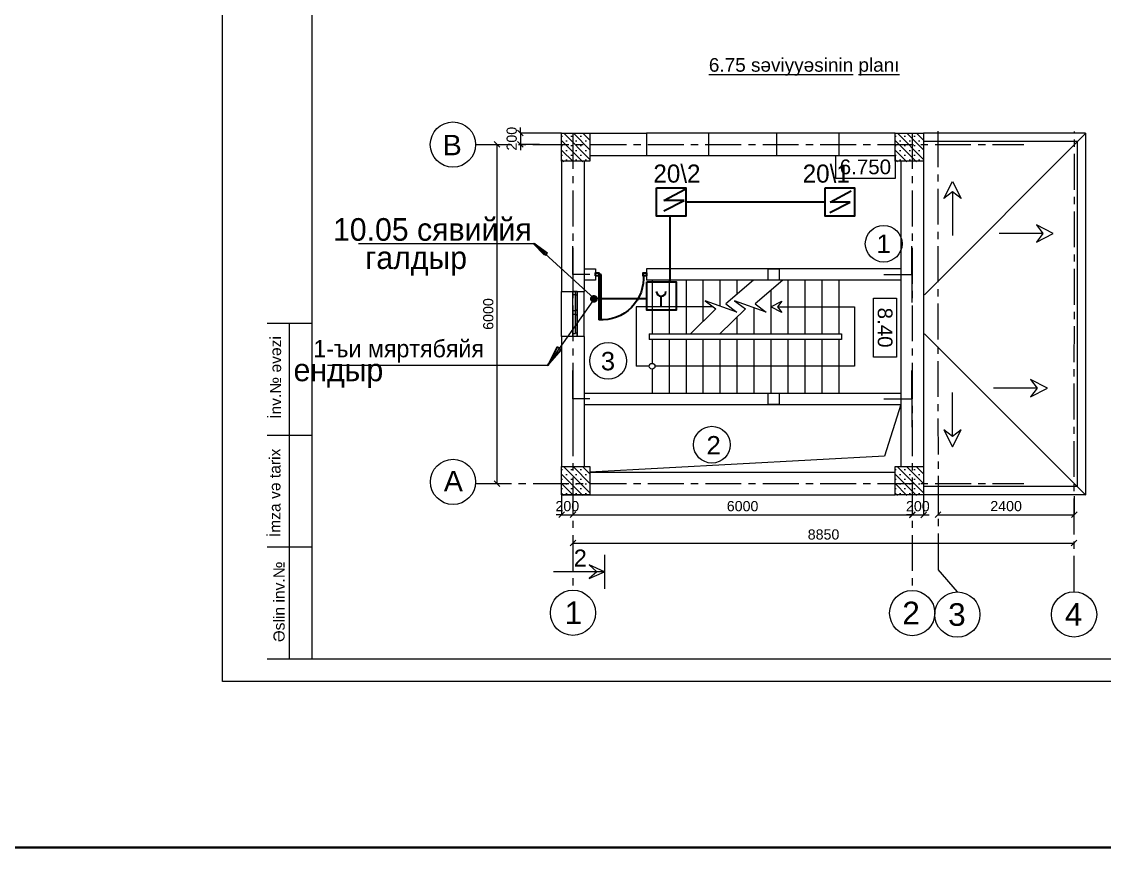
# Model space of a CAD drawing. Header units: millimetres. Extents: x 120281 to 1416367021, y -641565767 to 918373.
# Drawn here: x 1437466 to 1456616, y 556426 to 571033 of the extents above; entities that cross this region are included whole.
import ezdxf

# ---------------------------------------------------------------- set-up
doc = ezdxf.new("R2010")
doc.units = ezdxf.units.MM
doc.linetypes.add('CENTER', pattern=[50.8, 31.75, -6.35, 6.35, -6.35])
for name, color, linetype, lineweight in [('Layer2', 7, 'Continuous', 13), ('LLLLLLLL', 7, 'Continuous', 30), ('Otaqların işarə rəqəminin dairəsi', 124, 'Continuous', 30), ('Xar. ölcülər.-1', 230, 'Continuous', 15), ('Xarici divarlar', 222, 'Continuous', 25), ('Yazı', 7, 'Continuous', 15), ('аракясмя', 130, 'Continuous', 20), ('колонна', 50, 'Continuous', 40), ('окна', 150, 'Continuous', 15), ('оси', 85, 'CENTER', 9), ('перегородка', 130, 'Continuous', 20), ('размер', 90, 'Continuous', 40), ('размер 1', 6, 'Continuous', 15), ('стены', 32, 'Continuous', 40)]:
    doc.layers.add(name, color=color, linetype=linetype, lineweight=lineweight)
doc.layers.add('Калонлар', color=7, linetype='Continuous')
doc.styles.add('Annotative', font='arial.ttf')
doc.styles.add('ARIAL', font='arial.ttf')
doc.styles.add('Arial AzLat', font='AZLTM.TTF', dxfattribs={"height": 300})
doc.styles.add('Arial-065-0', font='arial.ttf', dxfattribs={"width": 0.65})
doc.styles.add('eeee', font='az97l01.TTF')
doc.styles.get("Standard").update_dxf_attribs({"font": 'arial.ttf'})
doc.styles.add('Times New  Roman', font='times.ttf')
doc.dimstyles.new('250', dxfattribs={"dimtxt": 370, "dimasz": 100, "dimexe": 1.25, "dimexo": 0.625, "dimgap": 60, "dimtad": 1, "dimtxsty": 'Times New  Roman', "dimblk": 'OBLIQUE', "dimcen": 2.5, "dimadec": 0, "dimazin": 0, "dimtfac": 1, "dimtix": 1, "dimtmove": 0, "dimatfit": 3, "dimldrblk": 'OBLIQUE', "dimfxl": 1, "dimlwd": 0, "dimlwe": 0, "dimarcsym": 0})

# ---------------------------------------------------------------- blocks, each defined once
blk = doc.blocks.new('Гапы 800')
at = {"layer": 'окна', "color": 0, "lineweight": 30}
for p, q in [((738398, 437154), (738398, 437869)), ((738436, 437871), (738436, 437154)), ((738436, 437154), (738398, 437154))]:
    blk.add_line(p, q, dxfattribs=at)
for points in [[(738348, 437179), (738348, 437129), (738398, 437129), (738398, 437179)], [(739098, 437179), (739098, 437129), (739148, 437129), (739148, 437179)]]:
    blk.add_lwpolyline(points, close=True, dxfattribs=at)
blk.add_arc((738445, 437215), 656, 354.6709, 94.1137, dxfattribs=at)
blk = doc.blocks.new('_Oblique')
at = {"color": 0, "linetype": 'ByBlock', "lineweight": -2}
blk.add_line((-0.5, -0.5), (0.5, 0.5), dxfattribs=at)
blk = doc.blocks.new('*D827')
at = {"layer": 'Defpoints', "color": 0, "lineweight": 53, "transparency": 16777216}
for p in [(1447017, 562662), (1447217, 562662), (1447217, 562309)]:
    blk.add_point(p, dxfattribs=at)
at = {"layer": 'Xar. ölcülər.-1', "color": 0, "lineweight": 0, "transparency": 16777216}
for p, q in [((1447017, 562661), (1447017, 562308)), ((1447217, 562661), (1447217, 562308)), ((1447017, 562309), (1446917, 562309)), ((1447017, 562309), (1447217, 562309)), ((1447217, 562309), (1447317, 562309))]:
    blk.add_line(p, q, dxfattribs=at)
at = {"layer": 'Xar. ölcülər.-1', "color": 0, "lineweight": 0, "transparency": 16777216, "xscale": 100, "yscale": 100, "zscale": 100}
blk.add_blockref('_Oblique', (1447017, 562309), dxfattribs=at)
at = {"layer": 'Xar. ölcülər.-1', "color": 0, "lineweight": 0, "transparency": 16777216, "xscale": 100, "yscale": 100, "zscale": 100, "rotation": 180}
blk.add_blockref('_Oblique', (1447217, 562309), dxfattribs=at)
at = {"layer": 'Xar. ölcülər.-1', "color": 0, "lineweight": 20, "transparency": 16777216, "insert": (1447117, 562461), "char_height": 180, "attachment_point": 5, "style": 'ARIAL'}
blk.add_mtext('200', dxfattribs=at)
blk = doc.blocks.new('*D828')
at = {"layer": 'Defpoints', "color": 0, "lineweight": 53, "transparency": 16777216}
for p in [(1447017, 569062), (1446286, 568862), (1446625, 568862)]:
    blk.add_point(p, dxfattribs=at)
at = {"layer": 'Xar. ölcülər.-1', "color": 0, "lineweight": 0, "transparency": 16777216}
for p, q in [((1446286, 569062), (1446286, 569162)), ((1447016, 569062), (1446285, 569062)), ((1446286, 569062), (1446286, 568862)), ((1446624, 568862), (1446285, 568862)), ((1446286, 568862), (1446286, 568762))]:
    blk.add_line(p, q, dxfattribs=at)
at = {"layer": 'Xar. ölcülər.-1', "color": 0, "lineweight": 0, "transparency": 16777216, "xscale": 100, "yscale": 100, "zscale": 100}
for p, rotation in [((1446286, 569062), 270), ((1446286, 568862), 90)]:
    blk.add_blockref('_Oblique', p, dxfattribs=dict(at, rotation=rotation))
at = {"layer": 'Xar. ölcülər.-1', "color": 0, "lineweight": 20, "transparency": 16777216, "insert": (1446134, 568962), "char_height": 180, "attachment_point": 5, "rotation": 90, "style": 'ARIAL'}
blk.add_mtext('200', dxfattribs=at)
blk = doc.blocks.new('*D850')
at = {"layer": 'Defpoints', "color": 0, "lineweight": 53, "transparency": 16777216}
for p in [(1445814, 568861), (1445814, 562862), (1445872, 562862)]:
    blk.add_point(p, dxfattribs=at)
at = {"layer": 'Xar. ölcülər.-1', "color": 0, "lineweight": 0, "transparency": 16777216}
for p, q in [((1445814, 568861), (1445873, 568861)), ((1445872, 568861), (1445872, 562862)), ((1445814, 562862), (1445873, 562862))]:
    blk.add_line(p, q, dxfattribs=at)
at = {"layer": 'Xar. ölcülər.-1', "color": 0, "lineweight": 0, "transparency": 16777216, "xscale": 100, "yscale": 100, "zscale": 100}
for p, rotation in [((1445872, 568861), 90), ((1445872, 562862), 270)]:
    blk.add_blockref('_Oblique', p, dxfattribs=dict(at, rotation=rotation))
at = {"layer": 'Xar. ölcülər.-1', "color": 0, "lineweight": 20, "transparency": 16777216, "insert": (1445720, 565861), "char_height": 180, "attachment_point": 5, "rotation": 90, "style": 'ARIAL'}
blk.add_mtext('{\\fArial|b0|i0|c238|p34;6000}', dxfattribs=at)
blk = doc.blocks.new('*D851')
at = {"layer": 'Defpoints', "color": 0, "lineweight": 53, "transparency": 16777216}
for p in [(1447217, 561834), (1456081, 561826), (1456081, 561808)]:
    blk.add_point(p, dxfattribs=at)
at = {"layer": 'Xar. ölcülər.-1', "color": 0, "lineweight": 0, "transparency": 16777216}
for p, q in [((1447217, 561833), (1447217, 561807)), ((1447217, 561808), (1456081, 561808)), ((1456081, 561825), (1456081, 561807))]:
    blk.add_line(p, q, dxfattribs=at)
at = {"layer": 'Xar. ölcülər.-1', "color": 0, "lineweight": 0, "transparency": 16777216, "xscale": 100, "yscale": 100, "zscale": 100, "rotation": 180}
blk.add_blockref('_Oblique', (1447217, 561808), dxfattribs=at)
at = {"layer": 'Xar. ölcülər.-1', "color": 0, "lineweight": 0, "transparency": 16777216, "xscale": 100, "yscale": 100, "zscale": 100}
blk.add_blockref('_Oblique', (1456081, 561808), dxfattribs=at)
at = {"layer": 'Xar. ölcülər.-1', "color": 0, "lineweight": 20, "transparency": 16777216, "insert": (1451649, 561960), "char_height": 180, "attachment_point": 5, "style": 'ARIAL'}
blk.add_mtext('{\\fArial|b0|i0|c238|p34;8850}', dxfattribs=at)
blk = doc.blocks.new('*D858')
at = {"layer": 'Defpoints', "color": 0, "lineweight": 53, "transparency": 16777216}
for p in [(1453674, 562643), (1456082, 562640), (1456082, 562310)]:
    blk.add_point(p, dxfattribs=at)
at = {"layer": 'Xar. ölcülər.-1', "color": 0, "lineweight": 0, "transparency": 16777216}
for p, q in [((1453674, 562642), (1453674, 562309)), ((1456082, 562639), (1456082, 562309)), ((1453674, 562310), (1456082, 562310))]:
    blk.add_line(p, q, dxfattribs=at)
at = {"layer": 'Xar. ölcülər.-1', "color": 0, "lineweight": 0, "transparency": 16777216, "xscale": 100, "yscale": 100, "zscale": 100, "rotation": 180}
blk.add_blockref('_Oblique', (1453674, 562310), dxfattribs=at)
at = {"layer": 'Xar. ölcülər.-1', "color": 0, "lineweight": 0, "transparency": 16777216, "xscale": 100, "yscale": 100, "zscale": 100}
blk.add_blockref('_Oblique', (1456082, 562310), dxfattribs=at)
at = {"layer": 'Xar. ölcülər.-1', "color": 0, "lineweight": 20, "transparency": 16777216, "insert": (1454878, 562462), "char_height": 180, "attachment_point": 5, "style": 'ARIAL'}
blk.add_mtext('{\\fArial|b0|i0|c238|p34;2400}', dxfattribs=at)
blk = doc.blocks.new('*D859')
at = {"layer": 'Defpoints', "color": 0, "lineweight": 53, "transparency": 16777216}
for p in [(1447217, 562662), (1453217, 562662), (1453217, 562309)]:
    blk.add_point(p, dxfattribs=at)
at = {"layer": 'Xar. ölcülər.-1', "color": 0, "lineweight": 0, "transparency": 16777216}
for p, q in [((1447217, 562661), (1447217, 562308)), ((1453217, 562661), (1453217, 562308)), ((1447217, 562309), (1453217, 562309))]:
    blk.add_line(p, q, dxfattribs=at)
at = {"layer": 'Xar. ölcülər.-1', "color": 0, "lineweight": 0, "transparency": 16777216, "xscale": 100, "yscale": 100, "zscale": 100, "rotation": 180}
blk.add_blockref('_Oblique', (1447217, 562309), dxfattribs=at)
at = {"layer": 'Xar. ölcülər.-1', "color": 0, "lineweight": 0, "transparency": 16777216, "xscale": 100, "yscale": 100, "zscale": 100}
blk.add_blockref('_Oblique', (1453217, 562309), dxfattribs=at)
at = {"layer": 'Xar. ölcülər.-1', "color": 0, "lineweight": 20, "transparency": 16777216, "insert": (1450217, 562461), "char_height": 180, "attachment_point": 5, "style": 'ARIAL'}
blk.add_mtext('6000', dxfattribs=at)
blk = doc.blocks.new('*D854')
at = {"layer": 'Defpoints', "color": 0, "lineweight": 53, "transparency": 16777216}
for p in [(1453217, 562661), (1453417, 562661), (1453417, 562308)]:
    blk.add_point(p, dxfattribs=at)
at = {"layer": 'Xar. ölcülər.-1', "color": 0, "lineweight": 0, "transparency": 16777216}
for p, q in [((1453217, 562660), (1453217, 562307)), ((1453417, 562660), (1453417, 562307)), ((1453217, 562308), (1453117, 562308)), ((1453217, 562308), (1453417, 562308)), ((1453417, 562308), (1453517, 562308))]:
    blk.add_line(p, q, dxfattribs=at)
at = {"layer": 'Xar. ölcülər.-1', "color": 0, "lineweight": 0, "transparency": 16777216, "xscale": 100, "yscale": 100, "zscale": 100}
blk.add_blockref('_Oblique', (1453217, 562308), dxfattribs=at)
at = {"layer": 'Xar. ölcülər.-1', "color": 0, "lineweight": 0, "transparency": 16777216, "xscale": 100, "yscale": 100, "zscale": 100, "rotation": 180}
blk.add_blockref('_Oblique', (1453417, 562308), dxfattribs=at)
at = {"layer": 'Xar. ölcülər.-1', "color": 0, "lineweight": 20, "transparency": 16777216, "insert": (1453317, 562460), "char_height": 180, "attachment_point": 5, "style": 'ARIAL'}
blk.add_mtext('200', dxfattribs=at)

msp = doc.modelspace()

# ---------------------------------------------------------------- hatches: boundary and pattern name
at = {"layer": 'размер', "lineweight": 20}
h = msp.add_hatch(dxfattribs=at)
h.set_pattern_fill('SACNCR', color=0, scale=50, angle=90, style=0)
h.set_pattern_definition([(135, (1071113.11, 606725.37), (-84.1899, -84.1899), []), (135, (1071113.11, 606809.56), (-84.1899, -84.1899), [0, -119.0625])])
h.paths.add_polyline_path([(1447516.59414, 569052.02951), (1447516.59414, 568552.02951), (1447016.59414, 568552.02951), (1447016.59414, 569052.02951)])
h = msp.add_hatch(dxfattribs=at)
h.set_pattern_fill('SACNCR', color=0, scale=50, angle=90, style=0)
h.set_pattern_definition([(135, (1077013.11, 606725.37), (-84.1899, -84.1899), []), (135, (1077013.11, 606809.56), (-84.1899, -84.1899), [0, -119.0625])])
h.paths.add_polyline_path([(1453416.59414, 569052.02951), (1453416.59414, 568552.02951), (1452916.59414, 568552.02951), (1452916.59414, 569052.02951)])
h = msp.add_hatch(dxfattribs=at)
h.set_pattern_fill('SACNCR', color=0, scale=50, angle=90, style=0)
h.set_pattern_definition([(135, (1071113.11, 600825.37), (-84.1899, -84.1899), []), (135, (1071113.11, 600909.56), (-84.1899, -84.1899), [0, -119.0625])])
h.paths.add_polyline_path([(1447516.59414, 563152.02951), (1447516.59414, 562652.02951), (1447016.59414, 562652.02951), (1447016.59414, 563152.02951)])
h = msp.add_hatch(dxfattribs=at)
h.set_pattern_fill('SACNCR', color=0, scale=50, angle=90, style=0)
h.set_pattern_definition([(135, (1077013.11, 600825.37), (-84.1899, -84.1899), []), (135, (1077013.11, 600909.56), (-84.1899, -84.1899), [0, -119.0625])])
h.paths.add_polyline_path([(1453416.59414, 563152.02951), (1453416.59414, 562652.02951), (1452916.59414, 562652.02951), (1452916.59414, 563152.02951)])

# ---------------------------------------------------------------- linework, layer by layer
at = {"color": 0, "lineweight": 30}
msp.add_line((1446935.07454, 565280.83254), (1447002.68639, 565229.71208), dxfattribs=at)
at = {"color": 1, "lineweight": 35}
msp.add_lwpolyline([(1393712.40557, 589163.43754), (1557668.12304, 589163.43754), (1557668.12304, 556426.13315), (1393712.40557, 556426.13315)], close=True, dxfattribs=at)
at = {"lineweight": 20}
for points in [[(1451867.80623, 568665.76628), (1452913.32263, 568665.76628), (1452913.32263, 568258.1171), (1451867.80623, 568258.1171)], [(1452939.83818, 566141.92246), (1452939.83818, 565096.40606), (1452532.18899, 565096.40606), (1452532.18899, 566141.92246)]]:
    msp.add_lwpolyline(points, close=True, dxfattribs=at)
for points in [[(1450408.18518, 566462.02951), (1449920.73501, 566041.79789), (1450112.67344, 565893.05081), (1449554.94677, 566094.04905), (1449746.64496, 565949.91703), (1449294.50709, 565512.02951)], [(1450927.64567, 566462.02951), (1450440.1955, 566041.79789), (1450632.13393, 565893.05081), (1450074.40726, 566094.04905), (1450266.10544, 565949.91703), (1449813.96758, 565512.02951)]]:
    msp.add_lwpolyline(points, dxfattribs=at)
at = {"color": 0, "lineweight": 20}
for centre in [(1445093.80412, 568858.11821), (1445095.13347, 562890.70211), (1447216.59414, 560575.07489), (1453216.59414, 560570.0114), (1454015.579, 560544.48248), (1454015.579, 560544.48248), (1456080.43121, 560546.07941)]:
    msp.add_circle(centre, 400, dxfattribs=at)
at = {"lineweight": 20}
msp.add_circle((1448616.59414, 564937.02951), 50.65708, dxfattribs=at)
at = {"layer": 'Layer2', "color": 0, "lineweight": 20}
for p, q in [((1456284.47345, 569062.02951), (1453416.59414, 569062.02951)), ((1456290.0957, 562659.48332), (1456290.0957, 569059.48332)), ((1456134.47345, 568912.02951), (1453416.59414, 568912.02951)), ((1456140.0957, 562809.48332), (1456140.0957, 568909.48332)), ((1447016.59414, 565462.02951), (1447016.59414, 566262.02951)), ((1447416.59414, 565462.02951), (1447416.59414, 566262.02951)), ((1456134.47345, 562809.14256), (1453416.59414, 562809.14256)), ((1456284.47345, 562662.02951), (1453416.59414, 562662.02951))]:
    msp.add_line(p, q, dxfattribs=at)
at = {"layer": 'Layer2', "color": 7, "lineweight": 30}
for p, q in [((1448826.75939, 567868.59729), (1449198.74447, 568069.92441)), ((1451764.2851, 567838.1565), (1452136.27019, 568039.48362)), ((1448821.62455, 567687.90048), (1449183.25067, 567868.59729)), ((1449183.25067, 567868.59729), (1448826.75939, 567868.59729)), ((1451759.15027, 567657.45969), (1452120.77639, 567838.1565)), ((1452120.77639, 567838.1565), (1451764.2851, 567838.1565)), ((1448774.4955, 565979.68353), (1448774.4955, 566175.34396))]:
    msp.add_line(p, q, dxfattribs=at)
at = {"layer": 'Layer2', "lineweight": 30}
for p, q in [((1449215.19219, 567844.00544), (1451675.74158, 567844.00544)), ((1448929.31266, 567593.64257), (1448929.31266, 566429.93848)), ((1446717.71651, 566902.75175), (1446520.57498, 567106.03812)), ((1446522.78637, 567106.56751), (1446758.83203, 566936.57988)), ((1446758.83203, 566936.57988), (1446717.71651, 566902.75175)), ((1448521.85552, 566130.70158), (1447619.1289, 566130.70158)), ((1446761.94436, 564948.74981), (1447001.71662, 565229.52145)), ((1446936.6034, 565279.81365), (1446770.87183, 564951.50265))]:
    msp.add_line(p, q, dxfattribs=at)
at = {"layer": 'Layer2', "lineweight": 20}
for p, q in [((1443425.32479, 567106.03812), (1446549.81982, 567106.03812)), ((1447594.73834, 566137.83387), (1446522.78637, 567106.56751)), ((1447570.24922, 566096.84132), (1446761.94436, 564948.74981)), ((1446770.87183, 564951.50265), (1442877.59272, 564951.50265))]:
    msp.add_line(p, q, dxfattribs=at)
at = {"layer": 'Layer2', "color": 0, "lineweight": 20}
for points in [[(1453433.42404, 566202.81165), (1456290.0957, 569059.48332)], [(1453433.42404, 565511.06259), (1456290.0957, 562654.39092)], [(1453016.59414, 564262.02951), (1452726.43812, 563345.85372), (1447516.59414, 563062.02951)]]:
    msp.add_lwpolyline(points, dxfattribs=at)
at = {"layer": 'Layer2', "color": 0, "lineweight": 120}
for centre, radius in [((1447587.75053, 566128.71897), 26.23057), ((1447594.61182, 566128.13637), 0.85537)]:
    msp.add_circle(centre, radius, dxfattribs=at)
at = {"layer": 'Layer2', "color": 7, "lineweight": 30}
msp.add_arc((1448776.07717, 566261.64698), 85.79454, 181.337806806, 357.509377233, dxfattribs=at)
at = {"layer": 'LLLLLLLL', "color": 0, "linetype": 'Continuous', "lineweight": 30, "ltscale": 50}
for points in [[(1448695.19219, 568094.00544), (1449215.19219, 568094.00544), (1449215.19219, 567594.00544), (1448695.19219, 567594.00544)], [(1451675.74158, 568094.00544), (1452195.74158, 568094.00544), (1452195.74158, 567594.00544), (1451675.74158, 567594.00544)], [(1448524.47273, 566428.79584), (1449044.47273, 566428.79584), (1449044.47273, 565928.79584), (1448524.47273, 565928.79584)]]:
    msp.add_lwpolyline(points, close=True, dxfattribs=at)
at = {"layer": 'Otaqların işarə rəqəminin dairəsi', "color": 0, "lineweight": 20}
for centre in [(1452712.57986, 567104.30718), (1447838.9869, 565032.15552), (1449674.5343, 563549.06315)]:
    msp.add_circle(centre, 325, dxfattribs=at)
at = {"layer": 'Xarici divarlar', "color": 0, "lineweight": 20}
for p, q in [((1447516.59414, 569062.02951), (1448516.59414, 569062.02951)), ((1449616.59414, 569062.02951), (1448516.59414, 569062.02951)), ((1448516.59414, 569062.02951), (1448516.59414, 568662.02951)), ((1450816.59414, 569062.02951), (1449616.59414, 569062.02951)), ((1449616.59414, 569062.02951), (1449616.59414, 568662.02951)), ((1451916.59414, 569062.02951), (1450816.59414, 569062.02951)), ((1450816.59414, 569062.02951), (1450816.59414, 568662.02951)), ((1452916.59414, 569062.02951), (1451916.59414, 569062.02951)), ((1451916.59414, 569062.02951), (1451916.59414, 568662.02951)), ((1447016.59414, 568562.02951), (1447016.59414, 566262.02951)), ((1447416.59414, 568562.02951), (1447416.59414, 566262.02951)), ((1447516.59414, 568662.02951), (1448516.59414, 568662.02951)), ((1448516.59414, 568662.02951), (1449616.59414, 568662.02951)), ((1449616.59414, 568662.02951), (1450816.59414, 568662.02951)), ((1450816.59414, 568662.02951), (1451916.59414, 568662.02951)), ((1451916.59414, 568662.02951), (1452916.59414, 568662.02951)), ((1453016.59414, 568562.02951), (1453016.59414, 563162.02951)), ((1453416.59414, 568562.02951), (1453416.59414, 563162.02951)), ((1447416.59414, 566662.02951), (1447616.59414, 566662.02951)), ((1447616.59414, 566662.02951), (1447616.59414, 566462.02951)), ((1453016.59414, 566662.02951), (1448516.59414, 566662.02951)), ((1448516.59414, 566662.02951), (1448516.59414, 566462.02951)), ((1447616.59414, 566462.02951), (1447416.59414, 566462.02951)), ((1453016.59414, 566462.02951), (1448516.59414, 566462.02951)), ((1447016.59414, 566262.02951), (1447416.59414, 566262.02951)), ((1447016.59414, 565462.02951), (1447016.59414, 564862.02951)), ((1447416.59414, 565462.02951), (1447016.59414, 565462.02951)), ((1447416.59414, 565462.02951), (1447416.59414, 563162.02951)), ((1447016.59414, 564862.02951), (1447016.59414, 563162.02951)), ((1447416.59414, 564462.02951), (1453016.59414, 564462.02951)), ((1447416.59414, 564262.02951), (1453016.59414, 564262.02951)), ((1447516.59414, 563062.02951), (1452916.59414, 563062.02951)), ((1447016.59414, 562662.02951), (1451216.59414, 562662.02951)), ((1451216.59414, 562662.02951), (1452916.59414, 562662.02951))]:
    msp.add_line(p, q, dxfattribs=at)
for points in [[(1447516.59414, 569062.02951), (1447516.59414, 568562.02951), (1447016.59414, 568562.02951), (1447016.59414, 569062.02951)], [(1447016.59414, 568562.02951), (1447016.59414, 569062.02951), (1447516.59414, 569062.02951), (1447516.59414, 568562.02951)], [(1452916.59414, 568562.02951), (1452916.59414, 569062.02951), (1453416.59414, 569062.02951), (1453416.59414, 568562.02951)], [(1447216.58576, 566262.02951), (1447291.58578, 566262.02951), (1447291.58578, 565462.02951), (1447216.58576, 565462.02951)], [(1447516.59414, 563162.02951), (1447516.59414, 562662.02951), (1447016.59414, 562662.02951), (1447016.59414, 563162.02951)], [(1452916.59414, 562662.02951), (1452916.59414, 563162.02951), (1453416.59414, 563162.02951), (1453416.59414, 562662.02951)]]:
    msp.add_lwpolyline(points, close=True, dxfattribs=at)
at = {"layer": 'аракясмя', "color": 0, "lineweight": 20}
for p, q in [((1448616.59414, 566462.02951), (1448616.59414, 565512.02951)), ((1448916.59414, 566462.02951), (1448916.59414, 565512.02951)), ((1449216.59414, 566462.02951), (1449216.59414, 565512.02951)), ((1449516.59414, 566462.02951), (1449516.59414, 565727.11689)), ((1449816.59414, 566462.02951), (1449816.59414, 565999.75436)), ((1450116.59414, 566462.02951), (1450116.59414, 566210.64838)), ((1451016.59414, 566462.02951), (1451016.59414, 565512.02951)), ((1451316.59414, 566462.02951), (1451316.59414, 565512.02951)), ((1451616.59414, 566462.02951), (1451616.59414, 565512.02951)), ((1451916.59414, 566462.02951), (1451916.59414, 565512.02951)), ((1450716.59414, 566280.08163), (1450716.59414, 565512.02951)), ((1450116.59414, 566078.84538), (1450116.59414, 566062.33001)), ((1450416.59414, 565970.72886), (1450416.59414, 565512.02951)), ((1450416.59414, 565970.72886), (1450416.59414, 565512.02951)), ((1450116.59414, 565805.11798), (1450116.59414, 565512.02951)), ((1448566.59414, 565512.02951), (1451966.59414, 565512.02951)), ((1448566.59414, 565512.02951), (1448566.59414, 565412.02951)), ((1449816.59414, 565514.5733), (1449816.59414, 565512.02951)), ((1451966.59414, 565512.02951), (1451966.59414, 565412.02951)), ((1451966.59414, 565412.02951), (1448566.59414, 565412.02951)), ((1448616.59414, 565412.02951), (1448616.59414, 564987.68659)), ((1448916.59414, 565412.02951), (1448916.59414, 564462.02951)), ((1449216.59414, 565412.02951), (1449216.59414, 564462.02951)), ((1449516.59414, 565412.02951), (1449516.59414, 564462.02951)), ((1449816.59414, 565412.02951), (1449816.59414, 564462.02951)), ((1450116.59414, 565412.02951), (1450116.59414, 564462.02951)), ((1450416.59414, 565412.02951), (1450416.59414, 564462.02951)), ((1450716.59414, 565412.02951), (1450716.59414, 564462.02951)), ((1451016.59414, 565412.02951), (1451016.59414, 564462.02951)), ((1451316.59414, 565412.02951), (1451316.59414, 564462.02951)), ((1451616.59414, 565412.02951), (1451616.59414, 564462.02951)), ((1451916.59414, 565412.02951), (1451916.59414, 564462.02951)), ((1448616.59414, 564886.37243), (1448616.59414, 564462.02951)), ((1447773.00601, 561300.80329), (1446873.00601, 561300.80329))]:
    msp.add_line(p, q, dxfattribs=at)
msp.add_lwpolyline([(1447773.00601, 561300.80329), (1447503.94489, 561422.33821), (1447641.4362, 561300.80329), (1447503.94489, 561179.26837), (1447773.00601, 561300.80329)], dxfattribs=at)
at = {"layer": 'Калонлар', "color": 0, "lineweight": 20}
for p, q in [((1447217.27911, 566561.92011), (1447217.27911, 567061.92011)), ((1453213.14169, 566561.84643), (1453213.14169, 567061.84643)), ((1447217.27911, 566562.02933), (1447216.58577, 566262.02951)), ((1447516.59415, 566562.00212), (1447217.27911, 566561.92011)), ((1452713.82666, 566561.98323), (1453213.14169, 566561.84643)), ((1453213.14169, 566561.95564), (1453213.14169, 566061.95564)), ((1447217.27911, 564361.92011), (1447217.27911, 564861.92011)), ((1453213.14169, 564361.84643), (1453213.14169, 564861.84643)), ((1447217.27911, 564362.02933), (1447217.27911, 563862.02933)), ((1447516.59415, 564362.00212), (1447217.27911, 564361.92011)), ((1452713.82666, 564361.98323), (1453213.14169, 564361.84643)), ((1453213.14169, 564361.95564), (1453213.14169, 563861.95564)), ((1448516.59414, 562662.02951), (1448516.59414, 562662.02951))]:
    msp.add_line(p, q, dxfattribs=at)
for points in [[(1453416.59414, 569062.02951), (1453416.59414, 568562.02951), (1452916.59414, 568562.02951), (1452916.59414, 569062.02951)], [(1453416.59414, 569062.02951), (1453416.59414, 568562.02951), (1452916.59414, 568562.02951), (1452916.59414, 569062.02951)], [(1452916.59414, 568562.02951), (1452916.59414, 569062.02951), (1453416.59414, 569062.02951), (1453416.59414, 568562.02951)], [(1447016.59414, 562662.02951), (1447016.59414, 563162.02951), (1447516.59414, 563162.02951), (1447516.59414, 562662.02951)], [(1453416.59414, 563162.02951), (1453416.59414, 562662.02951), (1452916.59414, 562662.02951), (1452916.59414, 563162.02951)]]:
    msp.add_lwpolyline(points, close=True, dxfattribs=at)
at = {"layer": 'колонна', "color": 0, "lineweight": 20}
msp.add_line((1447773.00601, 561600.80329), (1447773.00601, 561000.80329), dxfattribs=at)
at = {"layer": 'окна', "color": 0, "lineweight": 20}
for p, q in [((1447216.58578, 565462.02951), (1447216.58578, 566262.02951)), ((1447261.58584, 565516.04016), (1447261.5858, 566262.02951)), ((1447291.58577, 565462.02951), (1447291.5858, 566262.02951))]:
    msp.add_line(p, q, dxfattribs=at)
for points in [[(1447291.58575, 566198.01886), (1447291.58577, 566262.02951), (1447216.58577, 566262.02951), (1447216.58577, 566208.01887), (1447261.58575, 566208.01886), (1447261.58577, 566198.01886), (1447291.58575, 566198.01886)], [(1447216.58578, 565916.05348), (1447216.58578, 565856.05417), (1447261.58578, 565856.05451), (1447261.58578, 565846.0545), (1447291.58578, 565846.05449), (1447291.58578, 565926.05348), (1447261.58578, 565926.05348), (1447261.58578, 565916.05348), (1447216.58578, 565916.05348)], [(1447291.58577, 565526.04017), (1447291.58578, 565462.02951), (1447216.58578, 565462.02951), (1447216.58578, 565516.04015), (1447261.58577, 565516.04016), (1447261.58578, 565526.04017), (1447291.58577, 565526.04017)]]:
    msp.add_lwpolyline(points, dxfattribs=at)
at = {"layer": 'оси', "color": 0, "linetype": 'CENTER', "lineweight": 20, "ltscale": 20}
for p, q in [((1447216.59414, 569062.02951), (1447216.59414, 560975.07489)), ((1453216.59414, 569062.02951), (1453216.59414, 560970.0114)), ((1453671.86795, 569092.81061), (1453673.90068, 561340.79601)), ((1456080.43126, 560946.13763), (1456088.86217, 569089.56961)), ((1445493.79661, 568860.56905), (1455191.48185, 568862.02951)), ((1445494.1045, 562862.02951), (1455191.48185, 562862.02951)), ((1454015.579, 560944.48248), (1453673.90068, 561340.79601))]:
    msp.add_line(p, q, dxfattribs=at)
at = {"layer": 'размер', "color": 0, "lineweight": 20}
for p, q in [((1442601.21794, 565691.98806), (1441809.7419, 565691.98806)), ((1442205.47992, 559755.91775), (1442205.47992, 565691.98806)), ((1442601.21794, 563713.29796), (1441809.7419, 563713.29796)), ((1442601.21794, 561734.60785), (1441809.7419, 561734.60785)), ((1442601.21794, 559755.91775), (1441809.7419, 559755.91775))]:
    msp.add_line(p, q, dxfattribs=at)
for points in [[(1453929.759, 568022.66113), (1453777.26957, 567905.69157), (1453929.75884, 568205.69157), (1454082.24896, 567905.69157), (1453929.75924, 568022.66094), (1453929.75924, 567248.20225)], [(1455529.59496, 567285.58125), (1455412.6254, 567133.09183), (1455712.6254, 567285.58109), (1455412.6254, 567438.07121), (1455529.59478, 567285.5815), (1454755.13609, 567285.5815)], [(1450835.7174, 565987.02926), (1450911.84614, 565887.78268), (1450716.59343, 565987.02915), (1450911.84614, 566086.27618), (1450835.71752, 565987.02941)], [(1449697.16071, 565987.12272), (1448334.86845, 565987.98939), (1448334.86845, 564937.02951), (1448334.89159, 564937.02951)], [(1450835.71752, 565987.02941), (1452198.31983, 565987.98939), (1452198.31983, 564937.02951), (1452198.29669, 564937.02951)], [(1448565.93706, 564937.02951), (1448334.89159, 564937.02951)], [(1452198.29669, 564937.02951), (1448667.25122, 564937.02951)], [(1455429.32205, 564548.70497), (1455312.35249, 564396.21555), (1455612.35249, 564548.70481), (1455312.35249, 564701.19493), (1455429.32187, 564548.70522), (1454654.86318, 564548.70522)], [(1453929.759, 563696.3055), (1453777.26957, 563813.27506), (1453929.75884, 563513.27506), (1454082.24896, 563813.27506), (1453929.75924, 563696.30569), (1453929.75924, 564470.76438)]]:
    msp.add_lwpolyline(points, dxfattribs=at)
at = {"layer": 'размер 1', "color": 0, "lineweight": 20}
for p, q in [((1473864.52161, 559755.91775), (1442601.21794, 559755.91775)), ((1474260.25963, 559360.17973), (1441018.26586, 559360.17973))]:
    msp.add_line(p, q, dxfattribs=at)
for points in [[(1441018.26586, 582867.01818), (1474260.25963, 582867.01818), (1474260.25963, 559360.17973), (1441018.26586, 559360.17973)], [(1442601.21794, 582471.28015), (1473864.52161, 582471.28015), (1473864.52161, 559755.91775), (1442601.21794, 559755.91775)]]:
    msp.add_lwpolyline(points, close=True, dxfattribs=at)
at = {"layer": 'стены', "color": 0, "lineweight": 20}
for points in [[(1450866.59414, 566662.02951), (1450866.59414, 566462.02951), (1450666.59414, 566462.02951), (1450666.59414, 566662.02951), (1450866.59414, 566662.02951)], [(1450866.59414, 564462.02951), (1450866.59414, 564262.02951), (1450666.59414, 564262.02951), (1450666.59414, 564462.02951), (1450866.59414, 564462.02951)]]:
    msp.add_lwpolyline(points, dxfattribs=at)

# ---------------------------------------------------------------- block references
at = {"layer": 'размер', "color": 0, "lineweight": 20, "xscale": -1.125, "yscale": 1.125, "zscale": 1.125, "rotation": 180}
msp.add_blockref('Гапы 800', (616974.61014, 1058360.4807), dxfattribs=at)

# ---------------------------------------------------------------- texts
at = {"color": 0, "lineweight": 20, "attachment_point": 3}
for s, heights, insert, char_height in [('{\\fArial|b0|i0|c238|p34;B}', [0], (1445249.45204, 569029.60093, 480), 360), ('{\\fArial|b0|i0|c238|p34;A}', [0], (1445269.38064, 563086.32641, 480), 360), ('\\pxqc;1', [0], (1447837.96986, 560775.53794, 480), 400), ('\\pxqc;2', [400], (1453809.24341, 560772.00345, 480), 400), ('\\pxqc;{\\fArial|b0|i0|c238|p34;3}', [400], (1454619.745, 560744.94552, 480), 400), ('\\pxqc;{\\fArial|b0|i0|c238|p34;4}', [400], (1456684.59721, 560746.54245, 480), 400)]:
    msp.add_mtext_dynamic_manual_height_columns(s, width=1224.3844735, gutter_width=1, heights=heights, dxfattribs=dict(at, insert=insert, char_height=char_height))
at = {"layer": 'Layer2', "color": 0, "lineweight": 20, "attachment_point": 9, "style": 'eeee'}
for s, insert, char_height in [('10.05 сявиййя', (1446486.35262, 567151.35125), 400), ('галдыр', (1445342.73968, 566537.13235), 400), ('1-ъи мяртябяйя', (1445643.303, 565002.28014), 307.1548132), ('ендыр', (1443861.69702, 564551.21622), 400)]:
    msp.add_mtext_dynamic_manual_height_columns(s, width=3950.6230912, gutter_width=1500, heights=[0], dxfattribs=dict(at, insert=insert, char_height=char_height))
at = {"layer": 'Xar. ölcülər.-1', "color": 0, "lineweight": 20, "insert": (1449620.26449, 570386.91994), "char_height": 240, "attachment_point": 1, "style": 'Arial AzLat'}
msp.add_mtext_dynamic_manual_height_columns('{\\fArial|b0|i0|c204|p34;\\L6.75 s\\fArial|b0|i0|c238|p34;əviyyəsinin planı}', width=4159.2556098, gutter_width=1200, heights=[0], dxfattribs=at)
at = {"layer": 'Yazı', "color": 0, "lineweight": 20, "attachment_point": 5, "style": 'Arial-065-0'}
for s, insert, char_height in [('\\A2;{\\fArial|b0|i0|c238|p34;\\W1;6.75\\fArial|b0|i0|c204|p34;0}', (1452388.88894, 568462.23982), 260), ('\\A2;{\\fArial|b0|i0|c238|p34;\\W1;1}', (1452712.57986, 567104.30718), 325), ('\\A2;{\\fArial|b0|i0|c238|p34;\\W1;3}', (1447835.57375, 565025.14271), 325), ('\\A2;{\\fArial|b0|i0|c238|p34;\\W1;2}', (1449705.31479, 563539.23238), 325)]:
    msp.add_mtext(s, dxfattribs=dict(at, insert=insert, char_height=char_height))
at = {"layer": 'Yazı', "color": 0, "lineweight": 20, "insert": (1452736.31172, 565620.83975), "char_height": 260, "attachment_point": 5, "rotation": 270, "style": 'Arial-065-0'}
msp.add_mtext('\\A2;{\\W1;8\\fArial|b0|i0|c238|p34;.\\fArial|b0|i0|c204|p34;4\\fArial|b0|i0|c238|p34;0}', dxfattribs=at)
at = {"layer": 'аракясмя', "color": 0, "lineweight": 20, "style": 'Annotative'}
msp.add_text('2', height=300, dxfattribs=at).set_placement((1447230.01118, 561394.11094))
at = {"layer": 'перегородка', "color": 0, "lineweight": 20, "char_height": 197.8690105, "attachment_point": 1, "rotation": 90, "style": 'ARIAL'}
for s, insert in [('İnv.№ əvəzi ', (1441857.23054, 564006.14393)), ('İmza və tarix ', (1441845.63673, 561913.28672)), ('Əslin inv.№ ', (1441919.04784, 560056.67848))]:
    msp.add_mtext(s, dxfattribs=dict(at, insert=insert))
at = {"layer": 'размер', "color": 0, "lineweight": 20, "style": 'eeee'}
for s, p in [('20\\2', (1448639.33597, 568185.25117)), ('20\\1', (1451280.1293, 568185.25117))]:
    msp.add_text(s, height=320, dxfattribs=at).set_placement(p)

# ---------------------------------------------------------------- dimensions: what is measured, and where the dimension line sits
at = {"layer": 'Xar. ölcülər.-1', "color": 0, "lineweight": 20}
dim = msp.add_linear_dim(base=(1446286.12765, 568862.02951), p1=(1447016.59414, 569062.02951), p2=(1446625.05942, 568862.02951), angle=270, dimstyle='250', override={"dimtxt": 180, "dimexe": 1, "dimtxsty": 'ARIAL'}, dxfattribs=at)
dim.commit()
dim.dimension.update_dxf_attribs({"geometry": '*D828', "text_midpoint": (1446134.22451, 568962.02951)})
dim = msp.add_linear_dim(base=(1445871.53228, 562862.02951), p1=(1445813.53812, 568860.56905), p2=(1445813.84601, 562862.02951), angle=90, text='{\\fArial|b0|i0|c238|p34;6000}', dimstyle='250', override={"dimtxt": 180, "dimexe": 1, "dimtxsty": 'ARIAL'}, dxfattribs=at)
dim.commit()
dim.dimension.update_dxf_attribs({"geometry": '*D850', "text_midpoint": (1445719.62914, 565861.29928)})
for base, p1, p2, picture, middle in [((1447216.59414, 562309.40666), (1447016.59414, 562662.02951), (1447216.59414, 562662.02951), '*D827', (1447116.59414, 562461.3098)), ((1453216.59414, 562309.40666), (1447216.59414, 562662.02951), (1453216.59414, 562662.02951), '*D859', (1450216.59414, 562461.3098)), ((1453416.59414, 562308.40666), (1453216.59414, 562661.02951), (1453416.59414, 562661.02951), '*D854', (1453316.59414, 562460.3098))]:
    dim = msp.add_linear_dim(base=base, p1=p1, p2=p2, dimstyle='250', override={"dimtxt": 180, "dimexe": 1, "dimtxsty": 'ARIAL'}, dxfattribs=at)
    dim.commit()
    dim.dimension.update_dxf_attribs({"geometry": picture, "text_midpoint": middle})
for base, p1, p2, text, picture, middle in [((1456082.185, 562310.40666), (1453673.55933, 562642.56794), (1456082.185, 562640.07429), '{\\fArial|b0|i0|c238|p34;2400}', '*D858', (1454877.87216, 562462.3098)), ((1456081.20291, 561808.15491), (1447216.59414, 561833.71466), (1456081.20291, 561825.67279), '{\\fArial|b0|i0|c238|p34;8850}', '*D851', (1451648.89853, 561960.05805))]:
    dim = msp.add_linear_dim(base=base, p1=p1, p2=p2, text=text, dimstyle='250', override={"dimtxt": 180, "dimexe": 1, "dimtxsty": 'ARIAL'}, dxfattribs=at)
    dim.commit()
    dim.dimension.update_dxf_attribs({"geometry": picture, "text_midpoint": middle})

doc.saveas('drawing.dxf')
